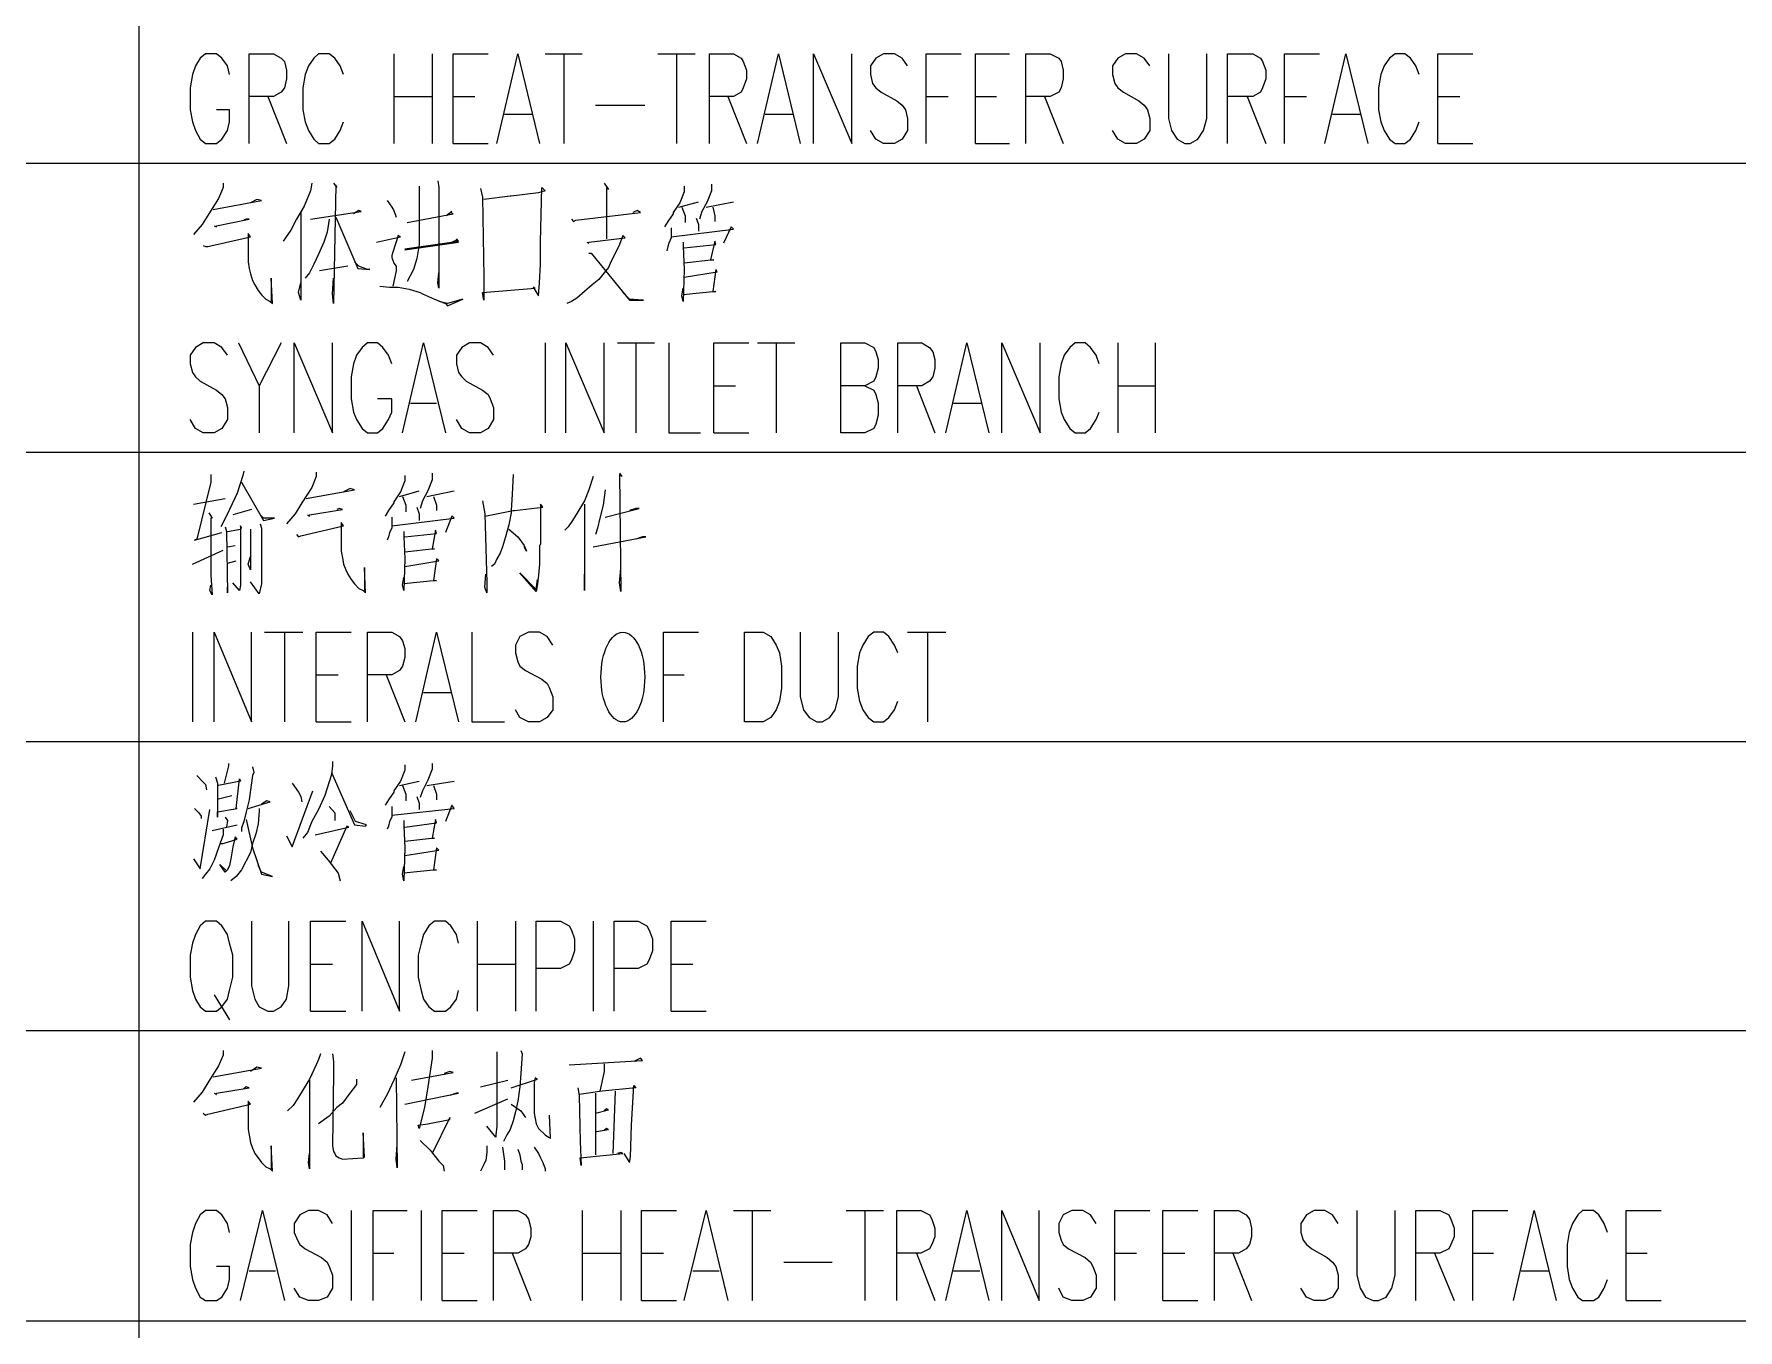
# Model space of a CAD drawing. Header units: millimetres. Extents: x 0 to 588, y 0 to 874.
# Drawn here: x 487.51 to 520.44, y 52.96 to 78 of the extents above; entities that cross this region are included whole.
import ezdxf

# ---------------------------------------------------------------- set-up
doc = ezdxf.new("R2010")
doc.units = ezdxf.units.MM
doc.layers.get('0').update_dxf_attribs({"lineweight": 18})

msp = doc.modelspace()

# ---------------------------------------------------------------- linework, layer by layer
at = {"color": 4, "lineweight": 0}
for points in [[(489.535, 204.065), (489.535, 16.804)], [(491.292, 77.214), (491.25, 77.383), (491.144, 77.531), (491.038, 77.616), (490.826, 77.616), (490.721, 77.531), (490.636, 77.383), (490.572, 77.214), (490.53, 76.96), (490.53, 76.536), (490.572, 76.303), (490.636, 76.134), (490.721, 75.965), (490.826, 75.88), (491.038, 75.88), (491.144, 75.965), (491.25, 76.134), (491.292, 76.303), (491.292, 76.536), (491.038, 76.536)], [(491.673, 75.88), (491.673, 77.616), (492.139, 77.616), (492.287, 77.531), (492.35, 77.468), (492.393, 77.298), (492.393, 77.129), (492.35, 76.96), (492.287, 76.875), (492.139, 76.79), (491.673, 76.79)], [(493.493, 77.214), (493.43, 77.383), (493.324, 77.531), (493.218, 77.616), (493.007, 77.616), (492.922, 77.531), (492.816, 77.383), (492.753, 77.214), (492.71, 76.96), (492.71, 76.536), (492.753, 76.303), (492.816, 76.134), (492.922, 75.965), (493.007, 75.88), (493.218, 75.88), (493.324, 75.965), (493.43, 76.134), (493.493, 76.303)], [(494.467, 77.616), (494.467, 75.88)], [(495.208, 77.616), (495.208, 75.88)], [(495.61, 75.88), (495.61, 77.616), (496.287, 77.616)], [(496.457, 75.88), (496.859, 77.616), (497.282, 75.88)], [(497.388, 77.616), (498.108, 77.616)], [(497.748, 77.616), (497.748, 75.88)], [(499.568, 77.616), (500.288, 77.616)], [(499.928, 77.616), (499.928, 75.88)], [(500.563, 75.88), (500.563, 77.616), (501.029, 77.616), (501.177, 77.531), (501.219, 77.468), (501.283, 77.298), (501.283, 77.129), (501.219, 76.96), (501.177, 76.875), (501.029, 76.79), (500.563, 76.79)], [(501.494, 75.88), (501.897, 77.616), (502.32, 75.88)], [(502.574, 75.88), (502.574, 77.616), (503.315, 75.88), (503.315, 77.616)], [(504.394, 77.383), (504.288, 77.531), (504.14, 77.616), (503.929, 77.616), (503.78, 77.531), (503.675, 77.383), (503.675, 77.214), (503.717, 77.044), (503.78, 76.96), (503.886, 76.875), (504.183, 76.706), (504.288, 76.621), (504.352, 76.536), (504.394, 76.367), (504.394, 76.134), (504.288, 75.965), (504.14, 75.88), (503.929, 75.88), (503.78, 75.965), (503.675, 76.134)], [(504.754, 75.88), (504.754, 77.616), (505.431, 77.616)], [(505.707, 75.88), (505.707, 77.616), (506.363, 77.616)], [(506.68, 75.88), (506.68, 77.616), (507.146, 77.616), (507.315, 77.531), (507.358, 77.468), (507.4, 77.298), (507.4, 77.129), (507.358, 76.96), (507.315, 76.875), (507.146, 76.79), (506.68, 76.79)], [(509.072, 77.383), (508.966, 77.531), (508.818, 77.616), (508.606, 77.616), (508.458, 77.531), (508.352, 77.383), (508.352, 77.214), (508.395, 77.044), (508.458, 76.96), (508.564, 76.875), (508.86, 76.706), (508.966, 76.621), (509.03, 76.536), (509.072, 76.367), (509.072, 76.134), (508.966, 75.965), (508.818, 75.88), (508.606, 75.88), (508.458, 75.965), (508.352, 76.134)], [(509.432, 77.616), (509.432, 76.367), (509.495, 76.134), (509.601, 75.965), (509.749, 75.88), (509.855, 75.88), (510.003, 75.965), (510.109, 76.134), (510.173, 76.367), (510.173, 77.616)], [(510.575, 75.88), (510.575, 77.616), (511.062, 77.616), (511.21, 77.531), (511.252, 77.468), (511.316, 77.298), (511.316, 77.129), (511.252, 76.96), (511.21, 76.875), (511.062, 76.79), (510.575, 76.79)], [(511.676, 75.88), (511.676, 77.616), (512.353, 77.616)], [(512.459, 75.88), (512.861, 77.616), (513.284, 75.88)], [(514.279, 77.214), (514.216, 77.383), (514.11, 77.531), (514.004, 77.616), (513.813, 77.616), (513.708, 77.531), (513.602, 77.383), (513.538, 77.214), (513.496, 76.96), (513.496, 76.536), (513.538, 76.303), (513.602, 76.134), (513.708, 75.965), (513.813, 75.88), (514.004, 75.88), (514.11, 75.965), (514.216, 76.134), (514.279, 76.303)], [(514.639, 75.88), (514.639, 77.616), (515.316, 77.616)], [(492.033, 76.79), (492.393, 75.88)], [(494.467, 76.79), (495.208, 76.79)], [(495.61, 76.79), (496.033, 76.79)], [(500.923, 76.79), (501.283, 75.88)], [(504.754, 76.79), (505.177, 76.79)], [(505.707, 76.79), (506.109, 76.79)], [(507.04, 76.79), (507.4, 75.88)], [(510.956, 76.79), (511.316, 75.88)], [(511.676, 76.79), (512.099, 76.79)], [(514.639, 76.79), (515.062, 76.79)], [(496.605, 76.452), (497.134, 76.452)], [(498.362, 76.621), (499.314, 76.621)], [(501.643, 76.452), (502.172, 76.452)], [(512.607, 76.452), (513.136, 76.452)], [(495.61, 75.88), (496.287, 75.88)], [(505.707, 75.88), (506.363, 75.88)], [(514.639, 75.88), (515.316, 75.88)], [(555.914, 75.499), (454.589, 75.499)], [(491.165, 75.118), (491.165, 75.033), (491.08, 74.822), (490.89, 74.525), (490.763, 74.314), (490.594, 74.123)], [(492.88, 75.118), (492.858, 74.97), (492.731, 74.674), (492.583, 74.42), (492.477, 74.208), (492.372, 74.06), (492.329, 73.996)], [(493.303, 75.118), (493.366, 75.033), (493.345, 75.076), (493.303, 72.79), (493.282, 72.98), (493.303, 73.277)], [(495.314, 75.16), (495.335, 75.033), (495.335, 73.086), (495.314, 73.192), (495.335, 73.382)], [(498.531, 75.118), (498.616, 74.991), (498.573, 75.033), (498.573, 74.039)], [(500.605, 75.097), (500.605, 74.97), (500.521, 74.758), (500.415, 74.568), (500.373, 74.42)], [(490.975, 74.61), (491.906, 74.779), (491.821, 74.801), (491.694, 74.737)], [(494.34, 74.779), (494.425, 74.652), (494.467, 74.589)], [(494.954, 75.055), (494.954, 73.933), (494.912, 73.658), (494.848, 73.446), (494.721, 73.213)], [(496.139, 75.012), (496.182, 74.843), (496.203, 73.298), (496.203, 72.853), (496.182, 73.001), (497.198, 73.086), (497.155, 73.107), (497.261, 72.938), (497.282, 73.192), (497.303, 73.552), (497.303, 73.975), (497.325, 75.033), (497.388, 74.97), (497.261, 74.928), (496.732, 74.864), (496.711, 74.864), (496.203, 74.801)], [(500.076, 75.055), (500.076, 74.949), (499.992, 74.737), (499.865, 74.547), (499.865, 74.525), (499.759, 74.377), (499.695, 74.271)], [(499.97, 74.652), (500.351, 74.758)], [(500.5, 74.652), (501.029, 74.758)], [(490.996, 74.293), (491.038, 74.271), (491.038, 74.293), (491.673, 74.42), (491.61, 74.42), (491.567, 74.398)], [(492.668, 74.568), (492.668, 72.853), (492.626, 73.001), (492.668, 73.192)], [(493.218, 74.42), (493.176, 74.166), (493.112, 73.975), (493.007, 73.742), (492.922, 73.552), (492.837, 73.382), (492.753, 73.277)], [(492.858, 74.42), (493.832, 74.568), (493.79, 74.589), (493.684, 74.525)], [(493.345, 74.462), (493.769, 73.467), (494.001, 73.446), (493.959, 73.446), (493.79, 73.509), (493.705, 73.594)], [(494.467, 74.589), (494.509, 74.462)], [(494.721, 74.356), (495.61, 74.525), (495.568, 74.547), (495.589, 74.568), (495.504, 74.504)], [(494.721, 74.356), (495.61, 74.525), (495.568, 74.547), (495.483, 74.483)], [(497.896, 74.42), (497.938, 74.377), (497.981, 74.398), (499.23, 74.547), (499.166, 74.589), (499.081, 74.547)], [(500.034, 74.652), (500.097, 74.483), (500.097, 74.356)], [(500.309, 74.441), (500.351, 74.314), (500.351, 74.187)], [(500.627, 74.652), (500.669, 74.483), (500.669, 74.377)], [(490.784, 73.912), (490.826, 73.89), (490.869, 73.89), (491.694, 74.081), (491.652, 74.144), (491.652, 73.594), (491.673, 73.467), (491.694, 73.361), (491.737, 73.234), (491.779, 73.15), (491.842, 73.044), (491.906, 72.959), (491.991, 72.874), (492.075, 72.832), (492.118, 72.79), (492.096, 73.277), (492.096, 72.832)], [(494.128, 73.975), (494.594, 74.081), (494.552, 74.102), (494.446, 73.785), (494.425, 73.721), (494.425, 73.679), (494.467, 73.573), (494.509, 73.509), (494.509, 73.425), (494.446, 73.128)], [(498.192, 73.975), (498.235, 73.954), (498.235, 73.975), (498.933, 74.06), (498.891, 74.102), (498.827, 73.933), (498.722, 73.721), (498.658, 73.594), (498.616, 73.488), (498.531, 73.382), (498.425, 73.255), (498.298, 73.15), (498.002, 72.896), (497.896, 72.832), (497.811, 72.79)], [(499.822, 74.25), (499.822, 74.06), (499.78, 73.954), (499.759, 73.89), (499.738, 73.806)], [(499.822, 74.081), (501.029, 74.229), (500.986, 74.271), (500.838, 73.954)], [(494.679, 73.848), (495.716, 73.996), (495.674, 74.039)], [(494.679, 73.827), (495.716, 73.975), (495.674, 74.017), (495.547, 73.954)], [(498.235, 73.763), (498.277, 73.763), (499.018, 72.853), (499.293, 72.853), (499.272, 72.853), (499.018, 72.874), (498.891, 73.001)], [(500.055, 73.975), (500.055, 73.89), (500.076, 73.446), (500.055, 72.832), (500.034, 72.938), (500.055, 73.086)], [(500.076, 73.869), (500.69, 73.933), (500.669, 73.996), (500.584, 73.636), (500.648, 73.636), (500.076, 73.573)], [(493.578, 73.509), (493.028, 73.425)], [(500.076, 73.298), (500.711, 73.404), (500.69, 73.446), (500.627, 73.023), (500.69, 73.023), (500.055, 72.959)], [(494.192, 73.128), (494.382, 73.107), (494.552, 73.107), (494.763, 73.065), (494.975, 73.001), (495.017, 72.98), (495.25, 72.874), (495.462, 72.79), (495.504, 72.747), (495.801, 72.874), (495.504, 72.79), (495.335, 72.832)], [(491.25, 71.795), (491.144, 71.943), (490.996, 72.028), (490.784, 72.028), (490.636, 71.943), (490.53, 71.795), (490.53, 71.626), (490.572, 71.456), (490.636, 71.372), (490.721, 71.287), (491.038, 71.118), (491.144, 71.033), (491.207, 70.948), (491.25, 70.779), (491.25, 70.546), (491.144, 70.377), (490.996, 70.292), (490.784, 70.292), (490.636, 70.377), (490.53, 70.546)], [(491.461, 72.028), (491.864, 71.202), (491.864, 70.292)], [(492.287, 72.028), (491.864, 71.202)], [(492.541, 70.292), (492.541, 72.028), (493.282, 70.292), (493.282, 72.028)], [(494.425, 71.626), (494.361, 71.795), (494.255, 71.943), (494.15, 72.028), (493.959, 72.028), (493.853, 71.943), (493.747, 71.795), (493.684, 71.626), (493.642, 71.372), (493.642, 70.948), (493.684, 70.694), (493.747, 70.546), (493.853, 70.377), (493.959, 70.292), (494.15, 70.292), (494.255, 70.377), (494.361, 70.546), (494.425, 70.694), (494.425, 70.948), (494.15, 70.948)], [(494.636, 70.292), (495.039, 72.028), (495.462, 70.292)], [(496.393, 71.795), (496.287, 71.943), (496.139, 72.028), (495.928, 72.028), (495.779, 71.943), (495.674, 71.795), (495.674, 71.626), (495.716, 71.456), (495.779, 71.372), (495.864, 71.287), (496.182, 71.118), (496.287, 71.033), (496.33, 70.948), (496.393, 70.779), (496.393, 70.546), (496.287, 70.377), (496.139, 70.292), (495.928, 70.292), (495.779, 70.377), (495.674, 70.546)], [(497.388, 72.028), (497.388, 70.292)], [(497.79, 70.292), (497.79, 72.028), (498.531, 70.292), (498.531, 72.028)], [(498.785, 72.028), (499.505, 72.028)], [(499.145, 72.028), (499.145, 70.292)], [(499.78, 72.028), (499.78, 70.292), (500.394, 70.292)], [(500.648, 70.292), (500.648, 72.028), (501.325, 72.028)], [(501.494, 72.028), (502.214, 72.028)], [(501.854, 72.028), (501.854, 70.292)], [(503.103, 70.292), (503.103, 72.028), (503.569, 72.028), (503.738, 71.943), (503.78, 71.858), (503.823, 71.71), (503.823, 71.541), (503.78, 71.372), (503.738, 71.287), (503.569, 71.202), (503.103, 71.202)], [(504.204, 70.292), (504.204, 72.028), (504.669, 72.028), (504.818, 71.943), (504.881, 71.858), (504.923, 71.71), (504.923, 71.541), (504.881, 71.372), (504.818, 71.287), (504.669, 71.202), (504.204, 71.202)], [(505.135, 70.292), (505.537, 72.028), (505.961, 70.292)], [(506.215, 70.292), (506.215, 72.028), (506.955, 70.292), (506.955, 72.028)], [(508.098, 71.626), (508.035, 71.795), (507.929, 71.943), (507.823, 72.028), (507.633, 72.028), (507.527, 71.943), (507.421, 71.795), (507.358, 71.626), (507.315, 71.372), (507.315, 70.948), (507.358, 70.694), (507.421, 70.546), (507.527, 70.377), (507.633, 70.292), (507.823, 70.292), (507.929, 70.377), (508.035, 70.546), (508.098, 70.694)], [(508.458, 72.028), (508.458, 70.292)], [(509.178, 72.028), (509.178, 70.292)], [(500.648, 71.202), (501.071, 71.202)], [(503.569, 71.202), (503.738, 71.118), (503.78, 71.033), (503.823, 70.864), (503.823, 70.631), (503.78, 70.461), (503.738, 70.377), (503.569, 70.292), (503.103, 70.292)], [(504.564, 71.202), (504.923, 70.292)], [(508.458, 71.202), (509.178, 71.202)], [(494.785, 70.864), (495.293, 70.864)], [(505.283, 70.864), (505.812, 70.864)], [(500.648, 70.292), (501.325, 70.292)], [(580.361, 69.911), (454.589, 69.911)], [(490.932, 69.488), (490.932, 69.34), (490.657, 68.239), (490.615, 68.218), (491.144, 68.366)], [(491.567, 69.551), (491.546, 69.467), (491.44, 69.128), (491.292, 68.81), (491.186, 68.599), (491.123, 68.472)], [(492.964, 69.53), (492.964, 69.445), (492.88, 69.234), (492.689, 68.937), (492.562, 68.726), (492.393, 68.535)], [(495.208, 69.509), (495.208, 69.382), (495.123, 69.17), (495.017, 68.98), (494.975, 68.832)], [(496.774, 69.488), (496.753, 69.107), (496.732, 68.789), (496.732, 68.747), (496.69, 68.514), (496.626, 68.281), (496.563, 68.091), (496.52, 67.964), (496.457, 67.858), (496.414, 67.752), (496.351, 67.71)], [(498.827, 69.509), (498.87, 69.445), (498.827, 69.488), (498.849, 67.223), (498.827, 67.392), (498.849, 67.667)], [(491.525, 69.34), (491.948, 68.599), (492.16, 68.641), (491.948, 68.641), (491.885, 68.705)], [(492.774, 69.022), (493.705, 69.191), (493.62, 69.213), (493.493, 69.149)], [(494.679, 69.467), (494.679, 69.361), (494.594, 69.149), (494.467, 68.959), (494.467, 68.937), (494.361, 68.789), (494.298, 68.683)], [(494.573, 69.064), (494.954, 69.17)], [(495.102, 69.064), (495.631, 69.17)], [(498.319, 69.445), (498.235, 69.191), (498.15, 68.98), (498.023, 68.768), (497.917, 68.599), (497.833, 68.472), (497.769, 68.408)], [(498.552, 69.191), (498.51, 68.895), (498.446, 68.641), (498.404, 68.451), (498.362, 68.324)], [(490.594, 68.916), (491.207, 69.022)], [(492.795, 68.705), (492.837, 68.683), (492.837, 68.705), (493.472, 68.81), (493.409, 68.832), (493.366, 68.81)], [(494.636, 69.064), (494.7, 68.895), (494.7, 68.768)], [(494.912, 68.853), (494.954, 68.726), (494.954, 68.599)], [(495.229, 69.064), (495.293, 68.895), (495.293, 68.789)], [(496.182, 68.98), (496.224, 68.726), (496.266, 67.392), (496.266, 67.202), (496.224, 67.308), (496.245, 67.562)], [(496.224, 68.683), (496.774, 68.789), (496.795, 68.789), (497.346, 68.853), (497.303, 68.916), (497.303, 68.133), (497.282, 68.112), (497.282, 67.752), (497.261, 67.54), (497.24, 67.371), (497.219, 67.223), (496.901, 67.583), (497.219, 67.265), (497.24, 67.456)], [(498.15, 68.916), (498.15, 67.244), (498.15, 67.562)], [(498.552, 68.662), (499.208, 68.832), (499.145, 68.832), (499.018, 68.789)], [(490.89, 68.747), (490.953, 68.641), (490.932, 68.641), (490.932, 67.54), (490.953, 67.159), (490.911, 67.244), (490.932, 67.35)], [(491.25, 68.387), (491.504, 68.429), (491.525, 68.451), (491.504, 68.493), (491.504, 67.35), (491.483, 67.244), (491.356, 67.392)], [(491.715, 68.81), (491.356, 68.705)], [(491.885, 68.535), (491.906, 68.451), (491.906, 67.371), (491.864, 67.181), (491.694, 67.413)], [(492.583, 68.324), (492.626, 68.281), (492.668, 68.302), (493.493, 68.493), (493.451, 68.556), (493.451, 68.006), (493.472, 67.879), (493.493, 67.752), (493.536, 67.646), (493.578, 67.562), (493.642, 67.456), (493.705, 67.371), (493.79, 67.286), (493.874, 67.244), (493.917, 67.202), (493.896, 67.689), (493.896, 67.244)], [(494.425, 68.662), (494.425, 68.451), (494.382, 68.366), (494.361, 68.281), (494.34, 68.218)], [(494.425, 68.493), (495.631, 68.641), (495.589, 68.683), (495.462, 68.366)], [(491.207, 68.472), (491.229, 68.387), (491.25, 67.202), (491.25, 67.308)], [(491.694, 68.429), (491.694, 67.646), (491.652, 67.752), (491.694, 67.9)], [(494.658, 68.387), (494.658, 68.281), (494.679, 67.858), (494.658, 67.244), (494.636, 67.35), (494.658, 67.498)], [(494.679, 68.281), (495.293, 68.345), (495.271, 68.408), (495.208, 68.048), (495.25, 68.048), (494.679, 67.985)], [(496.69, 68.429), (496.859, 68.281), (496.986, 68.112), (497.028, 68.006), (496.986, 68.091)], [(498.319, 68.091), (499.335, 68.281), (499.272, 68.281), (499.145, 68.239)], [(490.572, 67.752), (491.165, 68.027)], [(491.25, 68.091), (491.398, 68.112)], [(494.679, 67.71), (495.335, 67.816), (495.293, 67.858), (495.229, 67.435), (495.293, 67.435), (494.658, 67.371)], [(491.25, 67.773), (491.419, 67.816)], [(490.572, 66.44), (490.572, 64.704)], [(490.996, 64.704), (490.996, 66.44), (491.715, 64.704), (491.715, 66.44)], [(491.969, 66.44), (492.71, 66.44)], [(492.35, 66.44), (492.35, 64.704)], [(492.964, 64.704), (492.964, 66.44), (493.642, 66.44)], [(493.959, 64.704), (493.959, 66.44), (494.425, 66.44), (494.573, 66.355), (494.636, 66.27), (494.679, 66.122), (494.679, 65.953), (494.636, 65.784), (494.573, 65.699), (494.425, 65.614), (493.959, 65.614)], [(494.89, 64.704), (495.293, 66.44), (495.716, 64.704)], [(495.97, 66.44), (495.97, 64.704), (496.605, 64.704)], [(497.536, 66.186), (497.43, 66.355), (497.282, 66.44), (497.071, 66.44), (496.901, 66.355), (496.817, 66.186), (496.817, 66.038), (496.859, 65.868), (496.901, 65.784), (497.007, 65.699), (497.325, 65.53), (497.43, 65.445), (497.473, 65.36), (497.536, 65.191), (497.536, 64.937), (497.43, 64.789), (497.282, 64.704), (497.071, 64.704), (496.901, 64.789), (496.817, 64.937)], [(499.674, 64.704), (499.674, 66.44), (500.351, 66.44)], [(502.32, 66.44), (502.32, 65.191), (502.383, 64.937), (502.489, 64.789), (502.637, 64.704), (502.743, 64.704), (502.891, 64.789), (502.997, 64.937), (503.061, 65.191), (503.061, 66.44)], [(504.204, 66.038), (504.14, 66.186), (504.034, 66.355), (503.929, 66.44), (503.738, 66.44), (503.632, 66.355), (503.526, 66.186), (503.463, 66.038), (503.421, 65.784), (503.421, 65.36), (503.463, 65.106), (503.526, 64.937), (503.632, 64.789), (503.738, 64.704), (503.929, 64.704), (504.034, 64.789), (504.14, 64.937), (504.204, 65.106)], [(504.394, 66.44), (505.135, 66.44)], [(504.775, 66.44), (504.775, 64.704)], [(492.964, 65.614), (493.388, 65.614)], [(494.319, 65.614), (494.679, 64.704)], [(499.674, 65.614), (500.076, 65.614)], [(495.039, 65.276), (495.568, 65.276)], [(492.964, 64.704), (493.642, 64.704)], [(580.361, 64.323), (454.589, 64.323)], [(491.271, 63.9), (491.271, 63.857), (491.186, 63.519)], [(493.282, 63.942), (493.282, 63.857), (493.261, 63.688), (493.134, 63.286), (493.007, 63.011), (492.88, 62.778), (492.795, 62.566), (492.71, 62.46)], [(494.679, 63.879), (494.679, 63.773), (494.594, 63.561), (494.467, 63.371), (494.467, 63.349), (494.361, 63.201), (494.298, 63.095)], [(495.208, 63.9), (495.208, 63.794), (495.123, 63.582), (495.017, 63.371), (494.975, 63.244)], [(490.657, 63.667), (490.784, 63.54), (490.826, 63.498), (490.848, 63.392)], [(491.017, 63.646), (491.059, 63.519), (491.059, 62.863), (491.059, 62.968), (491.44, 63.032), (491.419, 63.032), (491.483, 63.603), (491.504, 63.561), (491.08, 63.476)], [(491.737, 63.836), (491.758, 63.73), (491.737, 63.667), (491.673, 63.201), (491.61, 62.968), (491.567, 62.778), (491.525, 62.651), (491.525, 62.587)], [(493.261, 63.73), (493.705, 62.714), (493.917, 62.693), (493.938, 62.714), (493.726, 62.778), (493.62, 62.99)], [(494.573, 63.476), (494.954, 63.561)], [(495.102, 63.476), (495.631, 63.561)], [(491.08, 63.222), (491.334, 63.286)], [(492.393, 62.503), (492.499, 62.291), (492.901, 63.371)], [(492.499, 63.519), (492.626, 63.349), (492.668, 63.265), (492.689, 63.159)], [(494.636, 63.476), (494.7, 63.307), (494.7, 63.18)], [(494.912, 63.265), (494.954, 63.138), (494.954, 63.011)], [(495.229, 63.476), (495.293, 63.307), (495.293, 63.201)], [(490.594, 62.058), (490.721, 61.868), (490.911, 63.011)], [(490.615, 63.032), (490.699, 62.947), (490.742, 62.884), (490.742, 62.841)], [(491.864, 63.032), (491.864, 62.99), (491.842, 62.736), (491.8, 62.545), (491.737, 62.355), (491.694, 62.185), (491.525, 61.847), (491.419, 61.72), (491.313, 61.635)], [(491.652, 63.032), (492.075, 63.159), (492.012, 63.18), (491.906, 63.117)], [(493.218, 63.074), (493.324, 62.947), (493.324, 62.799)], [(494.425, 63.074), (494.425, 62.863), (494.382, 62.778), (494.361, 62.693), (494.34, 62.63)], [(494.425, 62.905), (495.631, 63.032), (495.589, 63.095), (495.462, 62.778)], [(491.165, 62.63), (491.165, 62.524), (491.08, 62.27), (490.996, 62.037), (490.911, 61.868), (490.826, 61.762), (490.763, 61.677)], [(490.953, 62.609), (491.44, 62.714)], [(491.207, 62.863), (491.25, 62.799), (491.229, 62.672)], [(491.61, 62.82), (491.737, 62.27), (491.906, 61.762), (492.118, 61.72), (491.906, 61.804), (491.842, 61.931)], [(492.943, 62.524), (493.599, 62.672), (493.557, 62.693), (493.239, 61.974)], [(494.658, 62.799), (494.658, 62.693), (494.679, 62.27), (494.658, 61.635), (494.636, 61.762), (494.658, 61.91)], [(494.679, 62.672), (495.293, 62.757), (495.271, 62.82), (495.208, 62.46), (495.25, 62.46), (494.679, 62.397)], [(491.123, 62.355), (491.165, 62.355), (491.44, 62.439), (491.398, 62.482), (491.356, 62.291), (491.313, 62.058), (491.292, 61.931), (491.25, 61.847), (491.207, 61.804), (491.102, 61.952), (491.229, 61.825)], [(494.679, 62.122), (495.335, 62.228), (495.293, 62.27), (495.229, 61.847), (495.293, 61.847), (494.658, 61.783)], [(493.049, 62.206), (493.197, 62.037), (493.324, 61.868), (493.388, 61.783), (493.43, 61.635)], [(491.715, 60.852), (491.715, 59.603), (491.779, 59.349), (491.864, 59.201), (492.033, 59.116), (492.139, 59.116), (492.287, 59.201), (492.393, 59.349), (492.435, 59.603), (492.435, 60.852)], [(492.858, 59.116), (492.858, 60.852), (493.536, 60.852)], [(493.853, 59.116), (493.853, 60.852), (494.573, 59.116), (494.573, 60.852)], [(495.716, 60.428), (495.674, 60.598), (495.568, 60.767), (495.462, 60.852), (495.25, 60.852), (495.144, 60.767), (495.039, 60.598), (494.996, 60.428), (494.933, 60.196), (494.933, 59.772), (494.996, 59.518), (495.039, 59.349), (495.144, 59.201), (495.25, 59.116), (495.462, 59.116), (495.568, 59.201), (495.674, 59.349), (495.716, 59.518)], [(496.076, 60.852), (496.076, 59.116)], [(496.817, 60.852), (496.817, 59.116)], [(497.219, 59.116), (497.219, 60.852), (497.684, 60.852), (497.854, 60.767), (497.896, 60.682), (497.96, 60.513), (497.96, 60.28), (497.896, 60.111), (497.854, 60.026), (497.684, 59.942), (497.219, 59.942)], [(498.319, 60.852), (498.319, 59.116)], [(498.722, 59.116), (498.722, 60.852), (499.187, 60.852), (499.357, 60.767), (499.399, 60.682), (499.462, 60.513), (499.462, 60.28), (499.399, 60.111), (499.357, 60.026), (499.187, 59.942), (498.722, 59.942)], [(499.822, 59.116), (499.822, 60.852), (500.5, 60.852)], [(492.858, 60.026), (493.282, 60.026)], [(496.076, 60.026), (496.817, 60.026)], [(499.822, 60.026), (500.246, 60.026)], [(490.996, 59.434), (491.292, 58.947)], [(492.858, 59.116), (493.536, 59.116)], [(499.822, 59.116), (500.5, 59.116)], [(555.914, 58.735), (454.589, 58.735)], [(491.165, 58.354), (491.165, 58.269), (491.08, 58.058), (490.89, 57.761), (490.763, 57.55), (490.594, 57.359)], [(493.049, 58.291), (493.007, 58.185), (492.964, 58.079), (492.837, 57.804), (492.731, 57.634), (492.604, 57.423), (492.52, 57.296), (492.414, 57.19)], [(493.282, 58.291), (493.303, 58.142), (493.303, 57.91), (493.282, 56.513), (493.303, 56.407), (493.324, 56.364), (493.345, 56.322), (493.409, 56.28), (493.472, 56.259), (493.874, 56.28), (493.896, 56.301), (493.874, 56.767), (493.874, 56.301)], [(494.679, 58.333), (494.594, 58.079), (494.467, 57.783), (494.34, 57.507), (494.192, 57.253)], [(495.208, 58.354), (495.208, 58.206), (495.123, 57.656), (495.06, 57.253), (494.954, 56.851), (494.933, 56.915), (495.123, 56.936), (495.547, 57.021), (495.547, 57.063), (495.208, 56.364)], [(496.457, 58.333), (496.457, 56.894), (496.436, 56.724), (496.436, 56.682), (496.266, 56.894)], [(496.922, 58.354), (496.944, 58.291), (496.922, 57.91), (496.901, 57.656), (496.859, 57.38), (496.817, 57.169), (496.774, 56.999), (496.711, 56.83), (496.647, 56.724), (496.584, 56.597)], [(490.975, 57.846), (491.906, 58.015), (491.821, 58.037), (491.694, 57.952)], [(494.806, 57.783), (495.61, 57.931), (495.547, 57.952), (495.441, 57.91)], [(497.854, 58.079), (499.272, 58.164), (499.23, 58.206), (499.103, 58.142)], [(498.531, 58.1), (498.531, 57.952), (498.446, 57.571)], [(490.996, 57.529), (491.038, 57.507), (491.038, 57.529), (491.673, 57.634), (491.61, 57.656), (491.567, 57.613)], [(492.837, 57.783), (492.837, 56.068), (492.816, 56.195), (492.837, 56.364)], [(493.747, 57.804), (493.747, 57.698), (493.599, 57.507), (493.472, 57.338), (493.366, 57.253), (493.218, 57.084), (493.007, 56.936)], [(494.509, 57.825), (494.531, 56.089), (494.509, 56.259), (494.531, 56.534)], [(496.139, 57.656), (496.668, 57.783)], [(496.732, 57.634), (497.24, 57.804), (497.198, 57.825), (497.176, 57.74), (497.176, 57.148), (497.198, 57.042), (497.219, 56.936), (497.261, 56.851), (497.388, 56.724), (497.452, 56.682), (497.494, 56.661), (497.473, 57.105)], [(498.023, 57.634), (498.044, 57.486), (498.065, 56.597), (498.087, 56.132), (498.065, 56.28), (498.891, 56.364), (498.849, 56.386), (498.785, 56.364)], [(498.912, 56.364), (499.018, 56.195), (499.039, 56.301), (499.06, 56.915), (499.103, 57.677), (499.145, 57.634), (498.489, 57.571), (498.044, 57.507)], [(490.784, 57.148), (490.826, 57.105), (490.869, 57.126), (491.694, 57.317), (491.652, 57.38), (491.652, 56.83), (491.694, 56.576), (491.737, 56.47), (491.779, 56.364), (491.842, 56.28), (491.906, 56.195), (491.991, 56.11), (492.075, 56.068), (492.118, 56.026), (492.096, 56.513), (492.096, 56.068)], [(494.679, 57.317), (495.716, 57.529), (495.674, 57.529), (495.547, 57.486)], [(496.033, 57.148), (496.668, 57.423)], [(496.732, 57.317), (496.922, 57.19), (497.007, 57.063)], [(498.362, 57.529), (498.362, 56.343)], [(498.743, 57.571), (498.7, 56.364)], [(498.362, 57.148), (498.616, 57.211), (498.573, 57.232), (498.531, 57.19)], [(498.383, 56.788), (498.616, 56.83), (498.573, 56.851), (498.531, 56.809)], [(494.975, 56.618), (495.166, 56.428), (495.335, 56.216), (495.42, 56.132), (495.441, 56.026)], [(496.266, 56.513), (496.266, 56.386), (496.245, 56.237), (496.203, 56.153), (496.139, 56.026)], [(496.563, 56.491), (496.605, 56.216), (496.605, 56.047)], [(496.859, 56.449), (496.901, 56.343), (496.922, 56.216), (496.944, 56.153), (496.944, 56.047)], [(497.176, 56.491), (497.261, 56.364), (497.303, 56.28), (497.346, 56.195), (497.388, 56.068), (497.388, 56.026)], [(491.292, 54.84), (491.25, 55.01), (491.144, 55.179), (491.038, 55.264), (490.826, 55.264), (490.721, 55.179), (490.636, 55.01), (490.572, 54.84), (490.53, 54.608), (490.53, 54.184), (490.572, 53.93), (490.636, 53.761), (490.721, 53.592), (490.826, 53.528), (491.038, 53.528), (491.144, 53.592), (491.25, 53.761), (491.292, 53.93), (491.292, 54.184), (491.038, 54.184)], [(491.504, 53.528), (491.927, 55.264), (492.35, 53.528)], [(493.282, 55.01), (493.176, 55.179), (493.007, 55.264), (492.816, 55.264), (492.647, 55.179), (492.541, 55.01), (492.541, 54.84), (492.604, 54.692), (492.647, 54.608), (492.753, 54.523), (493.07, 54.354), (493.176, 54.269), (493.218, 54.184), (493.282, 54.015), (493.282, 53.761), (493.176, 53.592), (493.007, 53.528), (492.816, 53.528), (492.647, 53.592), (492.541, 53.761)], [(493.642, 55.264), (493.642, 53.528)], [(494.065, 53.528), (494.065, 55.264), (494.721, 55.264)], [(494.996, 55.264), (494.996, 53.528)], [(495.398, 53.528), (495.398, 55.264), (496.076, 55.264)], [(496.393, 53.528), (496.393, 55.264), (496.859, 55.264), (497.007, 55.179), (497.071, 55.094), (497.113, 54.925), (497.113, 54.756), (497.071, 54.608), (497.007, 54.523), (496.859, 54.438), (496.393, 54.438)], [(498.108, 55.264), (498.108, 53.528)], [(498.849, 55.264), (498.849, 53.528)], [(499.251, 53.528), (499.251, 55.264), (499.928, 55.264)], [(500.076, 53.528), (500.5, 55.264), (500.923, 53.528)], [(501.029, 55.264), (501.748, 55.264)], [(501.389, 55.264), (501.389, 53.528)], [(503.209, 55.264), (503.929, 55.264)], [(503.569, 55.264), (503.569, 53.528)], [(504.183, 53.528), (504.183, 55.264), (504.648, 55.264), (504.818, 55.179), (504.86, 55.094), (504.923, 54.925), (504.923, 54.756), (504.86, 54.608), (504.818, 54.523), (504.648, 54.438), (504.183, 54.438)], [(505.135, 53.528), (505.537, 55.264), (505.961, 53.528)], [(506.215, 53.528), (506.215, 55.264), (506.934, 53.528), (506.934, 55.264)], [(508.035, 55.01), (507.929, 55.179), (507.781, 55.264), (507.569, 55.264), (507.4, 55.179), (507.315, 55.01), (507.315, 54.84), (507.358, 54.692), (507.4, 54.608), (507.506, 54.523), (507.823, 54.354), (507.929, 54.269), (507.971, 54.184), (508.035, 54.015), (508.035, 53.761), (507.929, 53.592), (507.781, 53.528), (507.569, 53.528), (507.4, 53.592), (507.315, 53.761)], [(508.395, 53.528), (508.395, 55.264), (509.072, 55.264)], [(509.326, 53.528), (509.326, 55.264), (510.003, 55.264)], [(510.321, 53.528), (510.321, 55.264), (510.787, 55.264), (510.935, 55.179), (510.998, 55.094), (511.041, 54.925), (511.041, 54.756), (510.998, 54.608), (510.935, 54.523), (510.787, 54.438), (510.321, 54.438)], [(512.713, 55.01), (512.607, 55.179), (512.459, 55.264), (512.247, 55.264), (512.099, 55.179), (511.993, 55.01), (511.993, 54.84), (512.035, 54.692), (512.099, 54.608), (512.205, 54.523), (512.501, 54.354), (512.607, 54.269), (512.67, 54.184), (512.713, 54.015), (512.713, 53.761), (512.607, 53.592), (512.459, 53.528), (512.247, 53.528), (512.099, 53.592), (511.993, 53.761)], [(513.073, 55.264), (513.073, 54.015), (513.136, 53.761), (513.242, 53.592), (513.39, 53.528), (513.496, 53.528), (513.644, 53.592), (513.75, 53.761), (513.813, 54.015), (513.813, 55.264)], [(514.216, 53.528), (514.216, 55.264), (514.681, 55.264), (514.851, 55.179), (514.893, 55.094), (514.956, 54.925), (514.956, 54.756), (514.893, 54.608), (514.851, 54.523), (514.681, 54.438), (514.216, 54.438)], [(515.316, 53.528), (515.316, 55.264), (515.994, 55.264)], [(516.099, 53.528), (516.502, 55.264), (516.925, 53.528)], [(517.92, 54.84), (517.856, 55.01), (517.75, 55.179), (517.645, 55.264), (517.433, 55.264), (517.348, 55.179), (517.242, 55.01), (517.179, 54.84), (517.137, 54.608), (517.137, 54.184), (517.179, 53.93), (517.242, 53.761), (517.348, 53.592), (517.433, 53.528), (517.645, 53.528), (517.75, 53.592), (517.856, 53.761), (517.92, 53.93)], [(518.28, 53.528), (518.28, 55.264), (518.957, 55.264)], [(494.065, 54.438), (494.467, 54.438)], [(495.398, 54.438), (495.822, 54.438)], [(496.753, 54.438), (497.113, 53.528)], [(498.108, 54.438), (498.849, 54.438)], [(499.251, 54.438), (499.674, 54.438)], [(504.564, 54.438), (504.923, 53.528)], [(508.395, 54.438), (508.818, 54.438)], [(509.326, 54.438), (509.749, 54.438)], [(510.681, 54.438), (511.041, 53.528)], [(514.575, 54.438), (514.956, 53.528)], [(515.316, 54.438), (515.718, 54.438)], [(518.28, 54.438), (518.682, 54.438)], [(491.673, 54.1), (492.181, 54.1)], [(500.246, 54.1), (500.754, 54.1)], [(502.002, 54.269), (502.934, 54.269)], [(505.283, 54.1), (505.791, 54.1)], [(516.248, 54.1), (516.777, 54.1)], [(495.398, 53.528), (496.076, 53.528)], [(499.251, 53.528), (499.928, 53.528)], [(509.326, 53.528), (510.003, 53.528)], [(518.28, 53.528), (518.957, 53.528)], [(555.914, 53.126), (454.589, 53.126)]]:
    msp.add_lwpolyline(points, dxfattribs=at)
for points in [[(501.24, 64.704), (501.24, 66.44), (501.6, 66.44), (501.748, 66.355), (501.854, 66.186), (501.918, 66.038), (501.96, 65.784), (501.96, 65.36), (501.918, 65.106), (501.854, 64.937), (501.748, 64.789), (501.6, 64.704)], [(490.826, 60.852), (490.721, 60.767), (490.636, 60.598), (490.572, 60.428), (490.53, 60.196), (490.53, 59.772), (490.572, 59.518), (490.636, 59.349), (490.721, 59.201), (490.826, 59.116), (491.038, 59.116), (491.144, 59.201), (491.25, 59.349), (491.292, 59.518), (491.356, 59.772), (491.356, 60.196), (491.292, 60.428), (491.25, 60.598), (491.144, 60.767), (491.038, 60.852)]]:
    msp.add_lwpolyline(points, close=True, dxfattribs=at)
msp.add_ellipse((498.891, 65.572), major_axis=(0, 0.868), ratio=0.487805, dxfattribs=at)

doc.saveas('drawing.dxf')
